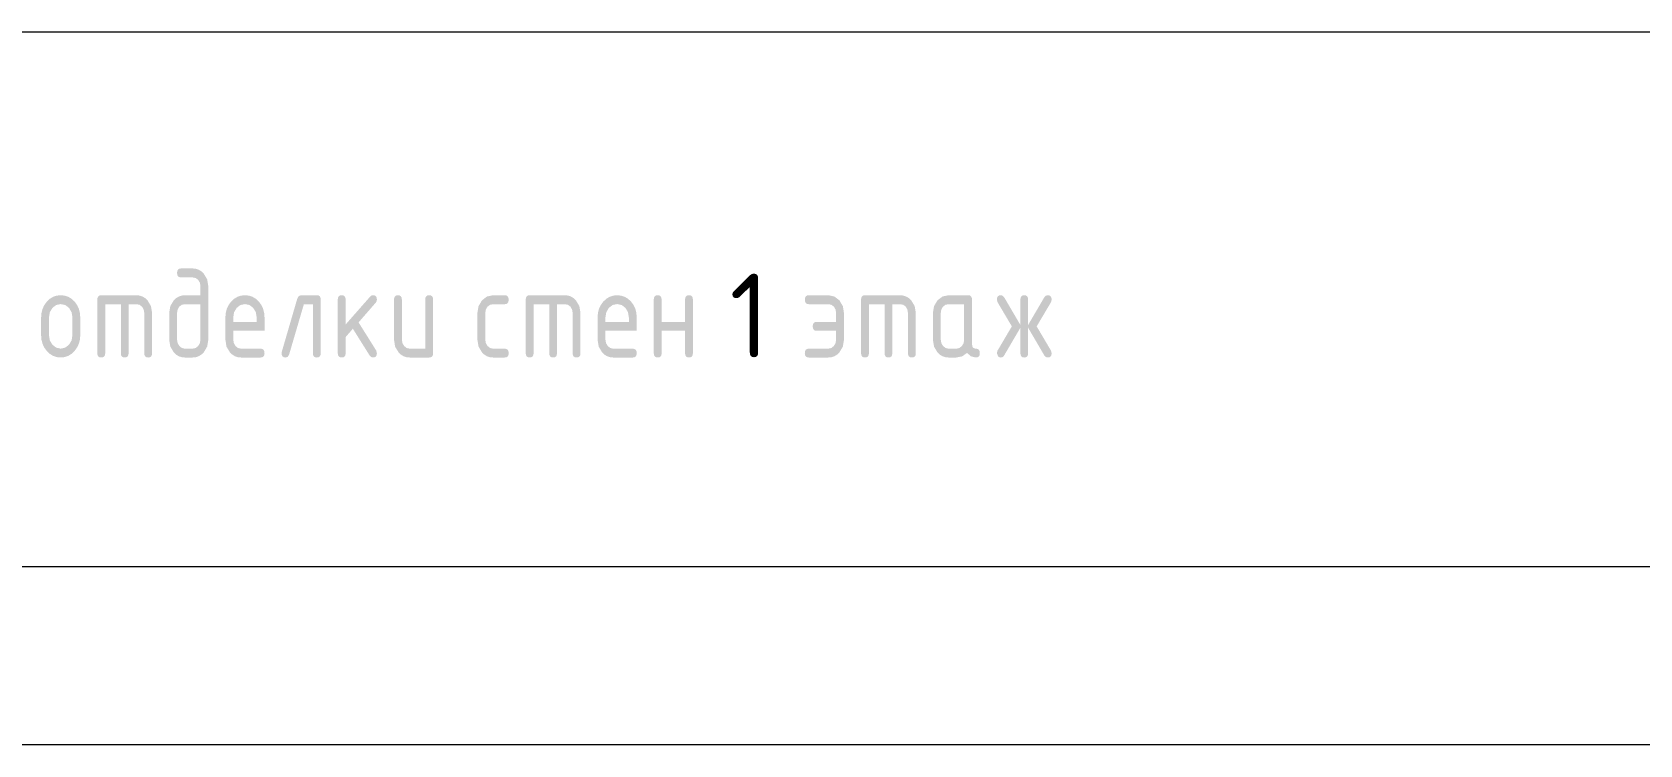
# Model space of a CAD drawing. Header units: millimetres. Extents: x -546 to 1681, y -650 to 1730.
# Drawn here: x 1088.43 to 1133.52, y -0.01 to 19.97 of the extents above; entities that cross this region are included whole.
import ezdxf

# ---------------------------------------------------------------- set-up
doc = ezdxf.new("R2010")
doc.units = ezdxf.units.MM

msp = doc.modelspace()

# ---------------------------------------------------------------- hatches: boundary and pattern name
h = msp.add_hatch(color=7)
h.paths.add_polyline_path([(1093.371, 12.851), (1093.371, 11.353), (1093.338, 11.159), (1093.242, 10.996), (1093.174, 10.933), (1093.1, 10.888), (1093.019, 10.862), (1092.932, 10.853), (1092.711, 10.853), (1092.623, 10.862), (1092.541, 10.888), (1092.468, 10.933), (1092.402, 10.996), (1092.305, 11.159), (1092.273, 11.353), (1092.273, 12.1), (1092.305, 12.294), (1092.402, 12.456), (1092.469, 12.518), (1092.542, 12.563), (1092.623, 12.59), (1092.711, 12.599), (1093.15, 12.599), (1093.15, 12.851), (1093.134, 12.948), (1093.088, 13.029), (1093.017, 13.081), (1092.932, 13.099), (1092.601, 13.099), (1092.555, 13.107), (1092.521, 13.13), (1092.501, 13.17), (1092.494, 13.225), (1092.501, 13.279), (1092.521, 13.319), (1092.555, 13.342), (1092.601, 13.35), (1092.932, 13.35), (1093.021, 13.341), (1093.102, 13.314), (1093.176, 13.268), (1093.242, 13.204), (1093.338, 13.044)])
h.paths.add_polyline_path([(1093.15, 11.353), (1093.15, 12.348), (1092.711, 12.348), (1092.626, 12.33), (1092.555, 12.278), (1092.509, 12.197), (1092.494, 12.1), (1092.494, 11.353), (1092.51, 11.257), (1092.558, 11.175), (1092.629, 11.119), (1092.711, 11.101), (1092.932, 11.101), (1093.016, 11.119), (1093.086, 11.175), (1093.134, 11.256)])
h = msp.add_hatch(color=7)
h.paths.add_polyline_path([(1088.681, 11.475), (1088.681, 11.974), (1088.691, 12.1), (1088.721, 12.216), (1088.77, 12.322), (1088.841, 12.418), (1088.925, 12.498), (1089.018, 12.554), (1089.12, 12.588), (1089.23, 12.599), (1089.341, 12.588), (1089.442, 12.555), (1089.535, 12.499), (1089.62, 12.421), (1089.69, 12.325), (1089.74, 12.219), (1089.769, 12.102), (1089.779, 11.974), (1089.779, 11.475), (1089.769, 11.351), (1089.738, 11.236), (1089.687, 11.131), (1089.617, 11.035), (1089.533, 10.955), (1089.441, 10.898), (1089.339, 10.864), (1089.23, 10.853), (1089.12, 10.864), (1089.018, 10.898), (1088.925, 10.955), (1088.841, 11.035), (1088.77, 11.131), (1088.721, 11.236), (1088.691, 11.351)])
h.paths.add_polyline_path([(1089.559, 11.478), (1089.559, 11.978), (1089.536, 12.121), (1089.464, 12.243), (1089.357, 12.325), (1089.23, 12.351), (1089.103, 12.325), (1088.997, 12.243), (1088.925, 12.121), (1088.902, 11.978), (1088.902, 11.478), (1088.925, 11.332), (1088.997, 11.213), (1089.103, 11.13), (1089.23, 11.101), (1089.357, 11.13), (1089.464, 11.213), (1089.536, 11.334)])
h = msp.add_hatch(color=7)
h.dxf.hatch_style = 2
h.paths.add_polyline_path([(1090.368, 12.599), (1091.355, 12.599), (1091.444, 12.59), (1091.525, 12.563), (1091.598, 12.518), (1091.666, 12.456), (1091.762, 12.294), (1091.794, 12.1), (1091.794, 10.976), (1091.787, 10.921), (1091.767, 10.883), (1091.732, 10.861), (1091.684, 10.853), (1091.636, 10.861), (1091.601, 10.883), (1091.581, 10.921), (1091.574, 10.976), (1091.574, 12.1), (1091.558, 12.197), (1091.512, 12.278), (1091.441, 12.331), (1091.355, 12.348), (1091.135, 12.348), (1091.135, 10.976), (1091.128, 10.921), (1091.107, 10.883), (1091.073, 10.861), (1091.025, 10.853), (1090.978, 10.861), (1090.944, 10.883), (1090.924, 10.921), (1090.917, 10.976), (1090.917, 12.348), (1090.479, 12.348), (1090.479, 10.976), (1090.472, 10.921), (1090.451, 10.883), (1090.416, 10.861), (1090.368, 10.853), (1090.32, 10.861), (1090.285, 10.883), (1090.264, 10.921), (1090.257, 10.976), (1090.257, 12.477), (1090.264, 12.53), (1090.285, 12.568), (1090.32, 12.592)])
h = msp.add_hatch(color=7)
h.paths.add_polyline_path([(1094.398, 12.351), (1094.271, 12.325), (1094.165, 12.243), (1094.093, 12.122), (1094.07, 11.978), (1094.07, 11.852), (1094.726, 11.852), (1094.726, 11.978), (1094.703, 12.122), (1094.632, 12.243), (1094.525, 12.325)])
h.paths.add_polyline_path([(1094.07, 11.601), (1094.07, 11.353), (1094.086, 11.257), (1094.134, 11.175), (1094.205, 11.119), (1094.288, 11.101), (1094.837, 11.101), (1094.885, 11.093), (1094.919, 11.07), (1094.94, 11.031), (1094.947, 10.976), (1094.94, 10.921), (1094.919, 10.883), (1094.885, 10.861), (1094.837, 10.853), (1094.288, 10.853), (1094.199, 10.862), (1094.118, 10.888), (1094.044, 10.933), (1093.978, 10.996), (1093.881, 11.157), (1093.849, 11.353), (1093.849, 11.974), (1093.859, 12.1), (1093.888, 12.216), (1093.938, 12.322), (1094.008, 12.418), (1094.093, 12.498), (1094.186, 12.554), (1094.287, 12.588), (1094.398, 12.599), (1094.509, 12.588), (1094.61, 12.555), (1094.703, 12.499), (1094.788, 12.421), (1094.858, 12.325), (1094.908, 12.219), (1094.937, 12.104), (1094.947, 11.978), (1094.947, 11.601)])
h = msp.add_hatch(color=7)
h.dxf.hatch_style = 2
h.paths.add_polyline_path([(1095.974, 12.599), (1096.413, 12.599), (1096.461, 12.592), (1096.496, 12.568), (1096.516, 12.53), (1096.523, 12.477), (1096.523, 10.976), (1096.516, 10.921), (1096.496, 10.883), (1096.461, 10.861), (1096.413, 10.853), (1096.365, 10.861), (1096.33, 10.883), (1096.31, 10.921), (1096.303, 10.976), (1096.303, 12.348), (1096.051, 12.348), (1095.637, 10.937), (1095.6, 10.874), (1095.536, 10.853), (1095.487, 10.861), (1095.453, 10.885), (1095.432, 10.924), (1095.425, 10.979), (1095.432, 11.017), (1095.864, 12.498), (1095.907, 12.575)])
h = msp.add_hatch(color=7)
h.dxf.hatch_style = 2
h.paths.add_polyline_path([(1097.222, 11.779), (1097.913, 12.565), (1097.947, 12.591), (1097.989, 12.599), (1098.038, 12.592), (1098.072, 12.568), (1098.093, 12.53), (1098.099, 12.477), (1098.091, 12.43), (1098.066, 12.39), (1097.585, 11.838), (1098.079, 11.049), (1098.099, 10.976), (1098.093, 10.921), (1098.072, 10.883), (1098.038, 10.861), (1097.989, 10.853), (1097.936, 10.866), (1097.897, 10.906), (1097.425, 11.66), (1097.222, 11.426), (1097.222, 10.976), (1097.216, 10.921), (1097.195, 10.883), (1097.16, 10.861), (1097.112, 10.853), (1097.064, 10.861), (1097.029, 10.883), (1097.008, 10.921), (1097.001, 10.976), (1097.001, 12.477), (1097.008, 12.53), (1097.029, 12.568), (1097.064, 12.592), (1097.112, 12.599), (1097.16, 12.592), (1097.195, 12.568), (1097.216, 12.53), (1097.222, 12.477)])
h = msp.add_hatch(color=7)
h.dxf.hatch_style = 2
h.paths.add_polyline_path([(1099.676, 12.477), (1099.676, 10.976), (1099.669, 10.921), (1099.648, 10.883), (1099.614, 10.861), (1099.565, 10.853), (1099.016, 10.853), (1098.928, 10.862), (1098.846, 10.888), (1098.773, 10.933), (1098.707, 10.996), (1098.61, 11.157), (1098.578, 11.353), (1098.578, 12.477), (1098.585, 12.53), (1098.605, 12.568), (1098.64, 12.592), (1098.688, 12.599), (1098.737, 12.592), (1098.771, 12.568), (1098.792, 12.53), (1098.799, 12.477), (1098.799, 11.353), (1098.815, 11.257), (1098.863, 11.175), (1098.934, 11.119), (1099.016, 11.101), (1099.455, 11.101), (1099.455, 12.477), (1099.462, 12.53), (1099.483, 12.568), (1099.517, 12.592), (1099.565, 12.599), (1099.614, 12.592), (1099.648, 12.568), (1099.669, 12.53)])
h = msp.add_hatch(color=7)
h.dxf.hatch_style = 2
h.paths.add_polyline_path([(1101.138, 12.1), (1101.138, 11.353), (1101.154, 11.257), (1101.203, 11.175), (1101.274, 11.119), (1101.356, 11.101), (1101.685, 11.101), (1101.733, 11.093), (1101.767, 11.07), (1101.788, 11.031), (1101.795, 10.976), (1101.788, 10.921), (1101.767, 10.883), (1101.733, 10.861), (1101.685, 10.853), (1101.356, 10.853), (1101.268, 10.862), (1101.186, 10.888), (1101.112, 10.933), (1101.046, 10.996), (1100.95, 11.157), (1100.917, 11.353), (1100.917, 12.1), (1100.95, 12.294), (1101.046, 12.456), (1101.186, 12.563), (1101.356, 12.599), (1101.685, 12.599), (1101.733, 12.592), (1101.767, 12.568), (1101.788, 12.529), (1101.795, 12.474), (1101.788, 12.419), (1101.767, 12.379), (1101.733, 12.356), (1101.685, 12.348), (1101.356, 12.348), (1101.271, 12.33), (1101.2, 12.278), (1101.154, 12.197)])
h = msp.add_hatch(color=7)
h.dxf.hatch_style = 2
h.paths.add_polyline_path([(1102.383, 12.599), (1103.371, 12.599), (1103.459, 12.59), (1103.54, 12.563), (1103.614, 12.518), (1103.681, 12.456), (1103.777, 12.294), (1103.809, 12.1), (1103.809, 10.976), (1103.803, 10.921), (1103.782, 10.883), (1103.747, 10.861), (1103.699, 10.853), (1103.651, 10.861), (1103.616, 10.883), (1103.596, 10.921), (1103.589, 10.976), (1103.589, 12.1), (1103.573, 12.197), (1103.527, 12.278), (1103.456, 12.331), (1103.371, 12.348), (1103.15, 12.348), (1103.15, 10.976), (1103.143, 10.921), (1103.123, 10.883), (1103.088, 10.861), (1103.04, 10.853), (1102.993, 10.861), (1102.96, 10.883), (1102.939, 10.921), (1102.933, 10.976), (1102.933, 12.348), (1102.494, 12.348), (1102.494, 10.976), (1102.487, 10.921), (1102.466, 10.883), (1102.432, 10.861), (1102.383, 10.853), (1102.335, 10.861), (1102.3, 10.883), (1102.28, 10.921), (1102.273, 10.976), (1102.273, 12.477), (1102.28, 12.53), (1102.3, 12.568), (1102.335, 12.592)])
h = msp.add_hatch(color=7)
h.paths.add_polyline_path([(1104.837, 12.351), (1104.71, 12.325), (1104.604, 12.243), (1104.532, 12.122), (1104.509, 11.978), (1104.509, 11.852), (1105.165, 11.852), (1105.165, 11.978), (1105.142, 12.122), (1105.071, 12.243), (1104.964, 12.325)])
h.paths.add_polyline_path([(1104.509, 11.601), (1104.509, 11.353), (1104.525, 11.257), (1104.573, 11.175), (1104.644, 11.119), (1104.727, 11.101), (1105.276, 11.101), (1105.324, 11.093), (1105.358, 11.07), (1105.379, 11.031), (1105.386, 10.976), (1105.379, 10.921), (1105.358, 10.883), (1105.324, 10.861), (1105.276, 10.853), (1104.727, 10.853), (1104.638, 10.862), (1104.557, 10.888), (1104.483, 10.933), (1104.417, 10.996), (1104.32, 11.157), (1104.288, 11.353), (1104.288, 11.974), (1104.298, 12.1), (1104.327, 12.216), (1104.377, 12.322), (1104.447, 12.418), (1104.532, 12.498), (1104.625, 12.554), (1104.726, 12.588), (1104.837, 12.599), (1104.948, 12.588), (1105.049, 12.555), (1105.142, 12.499), (1105.227, 12.421), (1105.297, 12.325), (1105.347, 12.219), (1105.376, 12.104), (1105.386, 11.978), (1105.386, 11.601)])
h = msp.add_hatch(color=7)
h.dxf.hatch_style = 2
h.paths.add_polyline_path([(1106.085, 11.601), (1106.085, 10.976), (1106.078, 10.921), (1106.058, 10.883), (1106.023, 10.861), (1105.975, 10.853), (1105.926, 10.861), (1105.892, 10.883), (1105.871, 10.921), (1105.864, 10.976), (1105.864, 12.477), (1105.871, 12.53), (1105.892, 12.568), (1105.926, 12.592), (1105.975, 12.599), (1106.023, 12.592), (1106.058, 12.568), (1106.078, 12.53), (1106.085, 12.477), (1106.085, 11.852), (1106.742, 11.852), (1106.742, 12.477), (1106.749, 12.53), (1106.769, 12.568), (1106.804, 12.592), (1106.852, 12.599), (1106.9, 12.592), (1106.935, 12.568), (1106.955, 12.53), (1106.962, 12.477), (1106.962, 10.976), (1106.955, 10.921), (1106.935, 10.883), (1106.9, 10.861), (1106.852, 10.853), (1106.804, 10.861), (1106.769, 10.883), (1106.749, 10.921), (1106.742, 10.976), (1106.742, 11.601)])
h = msp.add_hatch(color=7)
h.dxf.hatch_style = 2
h.paths.add_polyline_path([(1110.979, 11.601), (1110.43, 11.601), (1110.383, 11.608), (1110.35, 11.632), (1110.329, 11.671), (1110.322, 11.726), (1110.329, 11.781), (1110.35, 11.821), (1110.383, 11.844), (1110.43, 11.852), (1110.979, 11.852), (1110.979, 12.1), (1110.963, 12.197), (1110.917, 12.278), (1110.846, 12.331), (1110.761, 12.348), (1110.212, 12.348), (1110.164, 12.356), (1110.129, 12.379), (1110.108, 12.419), (1110.101, 12.474), (1110.108, 12.529), (1110.129, 12.568), (1110.164, 12.592), (1110.212, 12.599), (1110.761, 12.599), (1110.931, 12.563), (1111.071, 12.456), (1111.167, 12.294), (1111.199, 12.1), (1111.199, 11.353), (1111.167, 11.157), (1111.071, 10.996), (1111.005, 10.933), (1110.931, 10.888), (1110.85, 10.862), (1110.761, 10.853), (1110.212, 10.853), (1110.164, 10.861), (1110.129, 10.883), (1110.108, 10.921), (1110.101, 10.976), (1110.108, 11.031), (1110.129, 11.07), (1110.164, 11.093), (1110.212, 11.101), (1110.761, 11.101), (1110.845, 11.119), (1110.914, 11.175), (1110.963, 11.256), (1110.979, 11.353)])
h = msp.add_hatch(color=7)
h.dxf.hatch_style = 2
h.paths.add_polyline_path([(1111.788, 12.599), (1112.776, 12.599), (1112.864, 12.59), (1112.945, 12.563), (1113.019, 12.518), (1113.086, 12.456), (1113.182, 12.294), (1113.214, 12.1), (1113.214, 10.976), (1113.207, 10.921), (1113.187, 10.883), (1113.152, 10.861), (1113.104, 10.853), (1113.056, 10.861), (1113.021, 10.883), (1113.001, 10.921), (1112.994, 10.976), (1112.994, 12.1), (1112.978, 12.197), (1112.932, 12.278), (1112.861, 12.331), (1112.776, 12.348), (1112.555, 12.348), (1112.555, 10.976), (1112.548, 10.921), (1112.528, 10.883), (1112.493, 10.861), (1112.445, 10.853), (1112.398, 10.861), (1112.364, 10.883), (1112.344, 10.921), (1112.337, 10.976), (1112.337, 12.348), (1111.899, 12.348), (1111.899, 10.976), (1111.892, 10.921), (1111.871, 10.883), (1111.837, 10.861), (1111.788, 10.853), (1111.74, 10.861), (1111.705, 10.883), (1111.685, 10.921), (1111.678, 10.976), (1111.678, 12.477), (1111.685, 12.53), (1111.705, 12.568), (1111.74, 12.592)])
h = msp.add_hatch(color=7)
h.paths.add_polyline_path([(1114.57, 12.348), (1114.132, 12.348), (1114.046, 12.33), (1113.975, 12.278), (1113.929, 12.197), (1113.914, 12.1), (1113.914, 11.353), (1113.93, 11.257), (1113.978, 11.175), (1114.049, 11.119), (1114.132, 11.101), (1114.353, 11.101), (1114.436, 11.119), (1114.506, 11.175), (1114.554, 11.256), (1114.57, 11.353)])
h.paths.add_polyline_path([(1115.009, 10.976), (1115.002, 10.921), (1114.982, 10.883), (1114.948, 10.861), (1114.902, 10.853), (1114.761, 10.885), (1114.65, 10.982), (1114.514, 10.885), (1114.353, 10.853), (1114.132, 10.853), (1114.043, 10.862), (1113.962, 10.888), (1113.888, 10.933), (1113.822, 10.996), (1113.725, 11.157), (1113.693, 11.353), (1113.693, 12.1), (1113.725, 12.294), (1113.822, 12.456), (1113.962, 12.563), (1114.132, 12.599), (1114.681, 12.599), (1114.729, 12.592), (1114.763, 12.568), (1114.784, 12.53), (1114.791, 12.477), (1114.791, 11.227), (1114.798, 11.172), (1114.818, 11.133), (1114.853, 11.109), (1114.902, 11.101), (1114.948, 11.093), (1114.982, 11.07), (1115.002, 11.031)])
h = msp.add_hatch(color=7)
h.dxf.hatch_style = 2
h.paths.add_polyline_path([(1116.147, 11.688), (1115.689, 10.906), (1115.65, 10.866), (1115.598, 10.853), (1115.556, 10.861), (1115.521, 10.888), (1115.487, 10.976), (1115.506, 11.045), (1115.907, 11.726), (1115.506, 12.404), (1115.487, 12.477), (1115.494, 12.53), (1115.515, 12.568), (1115.549, 12.592), (1115.598, 12.599), (1115.65, 12.586), (1115.689, 12.547), (1116.147, 11.765), (1116.147, 12.477), (1116.154, 12.53), (1116.174, 12.568), (1116.207, 12.592), (1116.254, 12.599), (1116.302, 12.592), (1116.337, 12.568), (1116.358, 12.53), (1116.364, 12.477), (1116.364, 11.765), (1116.821, 12.547), (1116.861, 12.586), (1116.913, 12.599), (1116.962, 12.592), (1116.996, 12.568), (1117.017, 12.53), (1117.024, 12.477), (1117.006, 12.404), (1116.604, 11.726), (1117.006, 11.045), (1117.024, 10.976), (1117.017, 10.921), (1116.996, 10.883), (1116.962, 10.861), (1116.913, 10.853), (1116.861, 10.866), (1116.821, 10.906), (1116.364, 11.688), (1116.364, 10.976), (1116.358, 10.921), (1116.337, 10.883), (1116.302, 10.861), (1116.254, 10.853), (1116.207, 10.861), (1116.174, 10.883), (1116.154, 10.921), (1116.147, 10.976)])

# ---------------------------------------------------------------- linework, layer by layer
at = {"color": 7, "lineweight": 0}
for p, q in [((20.107, 4.989), (1184.112, 4.989)), ((1189.107, -0.007), (0.126, -0.007))]:
    msp.add_line(p, q, dxfattribs=at)
for points in [[(1184.112, 19.975), (1064.132, 19.975)], [(20.107, 4.995), (1184.112, 4.989)]]:
    msp.add_lwpolyline(points, dxfattribs=at)

# ---------------------------------------------------------------- texts
at = {"color": 7, "insert": (1107.99, 13.204), "char_height": 2.35064, "attachment_point": 1}
msp.add_mtext('{\\fGOSTCommon|b0|i0|c0;1 }', dxfattribs=at)

doc.saveas('drawing.dxf')
